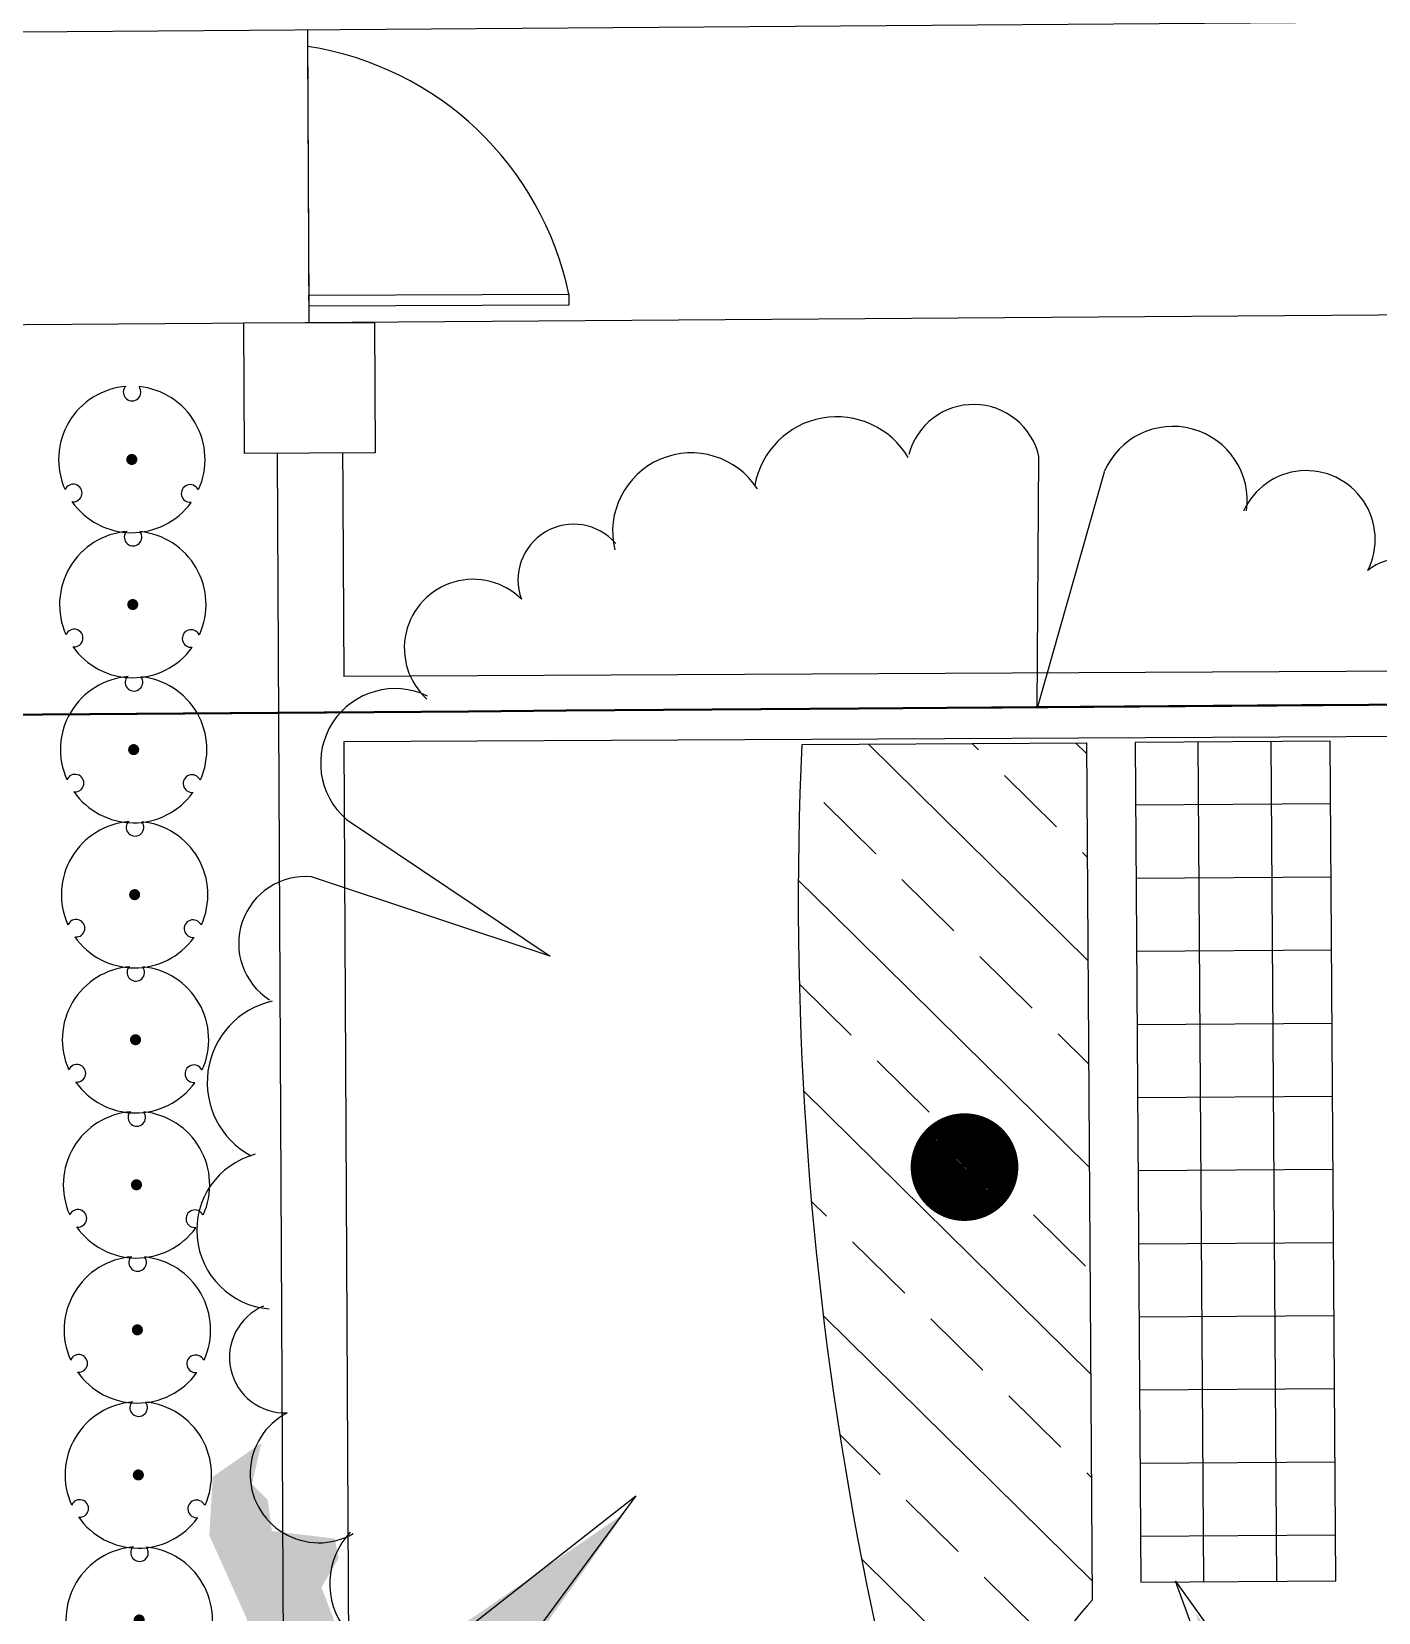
# Model space of a CAD drawing. Header units: feet. Extents: x 919634 to 928945, y 707022 to 708026.
# Drawn here: x 920116.17 to 920129.98, y 707438.87 to 707455.09 of the extents above; entities that cross this region are included whole.
import ezdxf

# ---------------------------------------------------------------- set-up
doc = ezdxf.new("R2010")
doc.units = ezdxf.units.FT
doc.header["$LTSCALE"] = 20
doc.header["$MEASUREMENT"] = 0
doc.linetypes.add('Site Plan$0$PHANTOM2', pattern=[1.25, 0.625, -0.125, 0.125, -0.125, 0.125, -0.125])
for name, color, linetype in [('-u-site-xref', 7, 'Continuous'), ('LK-SHRB-035M', 4, 'Continuous'), ('LK-SHRB-TRNK', 3, 'Continuous'), ('LP-SHRB', 7, 'Continuous'), ('Site Plan$0$-u-site-fence', 4, 'Site Plan$0$FENCELINE1'), ('Site Plan$0$-u-site-wall', 4, 'Continuous'), ('x-RL TH7-LP Block$0$LK-TREE-050M', 253, 'Continuous'), ('x-RL TH7-LP Block$0$LK-TREE-TRNK', 253, 'Continuous'), ('x-RL TH7-LP Block$0$LP-PATT-SHAR', 253, 'Continuous'), ('x-RL TH7-LP Block$0$LP-SHAR-BRDR-CONT', 253, 'Continuous'), ('x-RL TH7-LP Block$0$LP-TREE', 253, 'Continuous')]:
    doc.layers.add(name, color=color, linetype=linetype)
doc.layers.add('Site Plan$0$SP-LOT LINES', color=252, linetype='Site Plan$0$PHANTOM2', lineweight=40)
doc.layers.add('Site Plan$0$SP-SIDEWALK', color=2, linetype='Continuous', lineweight=25)
doc.layers.add('x-RL TH7-LP Block$0$LK-TREE-SHAD', color=253, linetype='Continuous', plot=False)
doc.layers.get('-u-site-xref').off()
doc.linetypes.add('Site Plan$0$FENCELINE1', pattern='A,0.25,-0.1,[133,ltypeshp.shx,S=0.1,R=0,X=-0.1,Y=0],-0.1,1', length=1.45)

# ---------------------------------------------------------------- blocks, each defined once
blk = doc.blocks.new('Site Plan$0$_Details_TH7_wall')
at = {"layer": 'Site Plan$0$-u-site-fence'}
for p, q in [((-9.767, -128.408), (-9.786, -125.408)), ((-9.768, -128.241), (-9.785, -125.575))]:
    blk.add_line(p, q, dxfattribs=at)
blk.add_lwpolyline([(-7.105, -128.109), (-7.104, -128.224), (-9.768, -128.241), (-9.769, -128.127)], close=True, dxfattribs=at)
blk.add_arc((-10.276, -128.779), 3.242, 11.919, 81.2848, dxfattribs=at)
at = {"layer": 'Site Plan$0$-u-site-wall'}
for p, q in [((-10.1, -128.41), (-9.959, -148.407)), ((-9.43, -128.406), (-9.404, -132.036)), ((3.539, -131.945, 0), (-9.404, -132.036, 0)), ((3.546, -132.615, 0), (-9.4, -132.706, 0)), ((-9.4, -132.706), (-9.289, -148.402))]:
    blk.add_line(p, q, dxfattribs=at)
blk.add_wipeout([(-10.428, -129.752), (-10.437, -128.412), (-9.097, -128.404), (-9.088, -129.744)]).dxf.layer = 'Site Plan$0$-u-site-wall'
blk.add_lwpolyline([(-10.428, -129.752), (-10.437, -128.412), (-9.097, -128.404), (-9.088, -129.744)], close=True, dxfattribs=at)
blk = doc.blocks.new('Site Plan')
at = {"layer": 'Site Plan$0$SP-LOT LINES', "ltscale": 0.4}
for p, q in [((920209.648, 707448.764), (920115.651, 707448.078)), ((920115.651, 707448.078), (920209.648, 707448.764))]:
    blk.add_line(p, q, dxfattribs=at)
at = {"layer": 'Site Plan$0$SP-SIDEWALK'}
blk.add_lwpolyline([(920115.6, 707455.078), (920108.218, 707455.864), (920107.912, 707452.88), (920115.622, 707452.078), (920134.288, 707452.214), (920134.266, 707455.214)], close=True, dxfattribs=at)
at = {"layer": 'Site Plan$0$-u-site-wall', "rotation": 359.8790130252749}
blk.add_blockref('Site Plan$0$_Details_TH7_wall', (920129.054, 707580.489, 0), dxfattribs=at)
blk = doc.blocks.new('x-RL TH7-LP Block$0$TREE-SIMP-024')
at = {"layer": 'x-RL TH7-LP Block$0$LK-TREE-SHAD'}
blk.add_hatch(color=256, dxfattribs=at).paths.add_polyline_path([(0.189, -0.4915), (0.2123, -0.5256), (0.2532, -0.5283), (0.312, -0.5024), (0.3489, -0.5037), (0.3748, -0.4777), (0.4104, -0.4941), (0.4459, -0.4805), (0.45, -0.4463), (0.4828, -0.4436), (0.5238, -0.4272), (0.5374, -0.3916), (0.4678, -0.2646), (0.4815, -0.2673), (0.5812, -0.3424), (0.6358, -0.3069), (0.6249, -0.2714), (0.6563, -0.2536), (0.6905, -0.1921), (0.6755, -0.1798), (0.6932, -0.1621), (0.7151, -0.1238), (0.7083, -0.0979), (0.6933, -0.0664), (0.7124, -0.0446), (0.7206, -0.0091), (0.6906, 0.0073), (0.7329, 0.036), (0.737, 0.0729), (0.7179, 0.092), (0.6769, 0.0893), (0.7125, 0.1385), (0.7029, 0.1672), (0.6688, 0.1931), (0.6565, 0.2054), (0.5362, 0.1589), (0.5335, 0.1781), (0.6456, 0.2601), (0.6292, 0.312), (0.5868, 0.3188), (0.58, 0.3447), (0.5418, 0.4021), (0.5254, 0.4076), (0.509, 0.3994), (0.5035, 0.4158), (0.4694, 0.4499), (0.4489, 0.4567), (0.4038, 0.4526), (0.3942, 0.4813), (0.3464, 0.4963), (0.3341, 0.4758), (0.3328, 0.5154), (0.3082, 0.5264), (0.2494, 0.5168), (0.244, 0.4949), (0.2112, 0.5523), (0.1525, 0.5263), (0.1497, 0.5017), (0.1811, 0.4949), (0.203, 0.4785), (0.2125, 0.458), (0.2344, 0.4608), (0.2836, 0.4553), (0.2904, 0.4348), (0.3082, 0.3925), (0.3614, 0.3884), (0.3819, 0.3542), (0.3833, 0.3228), (0.412, 0.3187), (0.4338, 0.2887), (0.4365, 0.2477), (0.3122, 0.1589), (0.4802, 0.2149), (0.5048, 0.1876), (0.5075, 0.1603), (0.5048, 0.1275), (0.4966, 0.1084), (0.5239, 0.1002), (0.5417, 0.0578), (0.5266, 0.0182), (0.5075, 0.0127), (0.5253, -0.005), (0.5129, -0.0528), (0.4979, -0.0569), (0.5361, -0.1198), (0.5033, -0.1635), (0.4733, -0.1662), (0.4801, -0.2004), (0.4746, -0.2304), (0.4514, -0.2564), (0.4418, -0.2605), (0.4268, -0.2701), (0.4186, -0.3138), (0.3899, -0.3398), (0.3653, -0.3288), (0.2397, -0.2387), (0.3434, -0.3917), (0.3257, -0.4368), (0.2901, -0.4504), (0.2697, -0.4382), (0.256, -0.4409), (0.2505, -0.4846), (0.2287, -0.4874), (0.2177, -0.4983)])
at = {"layer": 'x-RL TH7-LP Block$0$LK-TREE-050M'}
for p, q in [((0.2897, 0.1452), (0.4332, 0.2464)), ((0.4509, 0.203), (0.2897, 0.1452)), ((-0.4841, 0.1008), (-0.3198, 0.0528)), ((-0.3198, 0.0528), (-0.4953, 0.0553)), ((0.3324, -0.3661), (0.2277, -0.2307)), ((0.2277, -0.2307), (0.3682, -0.3358)), ((-0.2455, -0.4293), (-0.149, -0.2878)), ((-0.149, -0.2878), (-0.2056, -0.454))]:
    blk.add_line(p, q, dxfattribs=at)
for centre, radius, start, end in [((-0.3836, 0.3079), 0.0388, 58.4678, 217.8461), ((-0.4361, 0.2414), 0.048, 62.9389, 245.4734), ((-0.4637, 0.1485), 0.0519, 81.8947, 246.7586), ((-0.4851, 0.0097), 0.0467, 102.6126, 254.9404), ((-0.4659, -0.0859), 0.058, 120.1939, 259.3851), ((-0.4445, -0.1874), 0.0549, 122.5457, 282.9427), ((-0.4114, -0.2697), 0.0388, 130.4678, 289.8461), ((-0.3643, -0.3401), 0.048, 134.9389, 317.4734), ((-0.2845, -0.3951), 0.0519, 153.8947, 318.7586), ((0.2878, -0.3927), 0.0519, 225.8947, 30.7586), ((0.2109, -0.4516), 0.048, 206.9389, 29.4734), ((-0.1591, -0.4583), 0.0467, 174.6126, 326.9404), ((0.1294, -0.4746), 0.0388, 202.4678, 1.8461), ((-0.0623, -0.4696), 0.058, 192.1939, 331.3851), ((0.0408, -0.4807), 0.0549, 194.5457, 354.9427)]:
    blk.add_arc(centre, radius, start, end, dxfattribs=at)
at = {"layer": 'x-RL TH7-LP Block$0$LK-TREE-TRNK', "const_width": 0.0375}
blk.add_lwpolyline([(0.0133, 0.0133, 1), (-0.0133, -0.0133, 1)], format="xyb", close=True, dxfattribs=at)
blk = doc.blocks.new('x-RL TH7-LP Block', base_point=(1241.699, 168.171))
at = {"layer": 'x-RL TH7-LP Block$0$LP-PATT-SHAR'}
h = blk.add_hatch(dxfattribs=at)
h.set_pattern_fill('ANSI37', color=256, scale=6, angle=45)
h.set_pattern_definition([(90, (922118.96254, 708828.6941), (-0.75, 0), []), (180, (922118.96254, 708828.6941), (-6e-17, -0.75), [])])
h.paths.add_polyline_path([(1383.018, 181.996), (1374.405, 181.996), (1374.405, 179.996), (1383.018, 179.996)])
h = blk.add_hatch(dxfattribs=at)
h.set_pattern_fill('ANSI33', color=256, scale=6)
h.set_pattern_definition([(45, (922115.963, 708813.3012), (-1.0606601718, 1.0606601718), []), (45, (922117.0236, 708813.3012), (-1.0606601718, 1.0606601718), [0.75, -0.375])])
edge = h.paths.add_edge_path()
edge.add_arc((1384.801, 181.129), 2.285, 225.6074, 345.489)
edge.add_line((1387.012, 180.556), (1389.89, 180.556))
edge.add_line((1389.89, 180.556), (1389.905, 179.27))
edge.add_arc((1376.251, 211.957), 35.425, 267.0124, 292.6704, ccw=False)
edge.add_line((1374.405, 176.581), (1374.405, 179.496))
edge.add_line((1374.405, 179.496), (1383.202, 179.496))
at = {"layer": 'x-RL TH7-LP Block$0$LP-SHAR-BRDR-CONT'}
blk.add_lwpolyline([(1383.018, 181.996), (1374.405, 181.996), (1374.405, 179.996), (1383.018, 179.996)], close=True, dxfattribs=at)
blk.add_lwpolyline([(1383.202, 179.496, 0.576662), (1387.012, 180.556), (1389.89, 180.556), (1389.905, 179.27, -0.112424), (1374.405, 176.581), (1374.405, 179.496)], format="xyb", close=True, dxfattribs=at)
at = {"layer": 'x-RL TH7-LP Block$0$LP-TREE', "xscale": 14.70790299536585, "yscale": 14.70790299536585, "zscale": 14.70790299536585}
blk.add_blockref('x-RL TH7-LP Block$0$TREE-SIMP-024', (1378.75, 178.216), dxfattribs=at)
blk = doc.blocks.new('SHRUB-LRG-020')
at = {"layer": 'LK-SHRB-035M'}
for centre, radius, start, end in [((0, 0), 0.5, 94.3498, 204.1975), ((0.002, 0.46), 0.06, 145.5617, 37.3741), ((0, 0), 0.5, 335.6607, 84.3619), ((-0.4, -0.229), 0.06, 265.5617, 157.3741), ((0.398, -0.232), 0.06, 25.5617, 277.3741), ((0, 0), 0.5, 215.058, 323.9795)]:
    blk.add_arc(centre, radius, start, end, dxfattribs=at)
at = {"layer": 'LK-SHRB-TRNK', "const_width": 0.0375}
blk.add_lwpolyline([(-0.019, 0, 1), (0.019, 0, 1)], format="xyb", close=True, dxfattribs=at)

msp = doc.modelspace()

# ---------------------------------------------------------------- block references
at = {"layer": '-u-site-xref'}
msp.add_blockref('Site Plan', (0, 0), dxfattribs=at)

# ---------------------------------------------------------------- next in the draw order: block references
at = {"layer": '-u-site-xref', "rotation": 270.3936340929644}
msp.add_blockref('x-RL TH7-LP Block', (920114.751, 707580.418), dxfattribs=at)
at = {"layer": 'LP-SHRB', "xscale": 1.502163410681632, "yscale": 1.502163410681632, "zscale": 1.502163410681632}
for p in [(920117.198, 707450.698), (920117.208, 707449.21), (920117.217, 707447.722), (920117.227, 707446.234), (920117.236, 707444.746), (920117.246, 707443.258), (920117.255, 707441.77), (920117.265, 707440.282), (920117.274, 707438.794)]:
    msp.add_blockref('SHRUB-LRG-020', p, dxfattribs=at)

doc.saveas('drawing.dxf')
